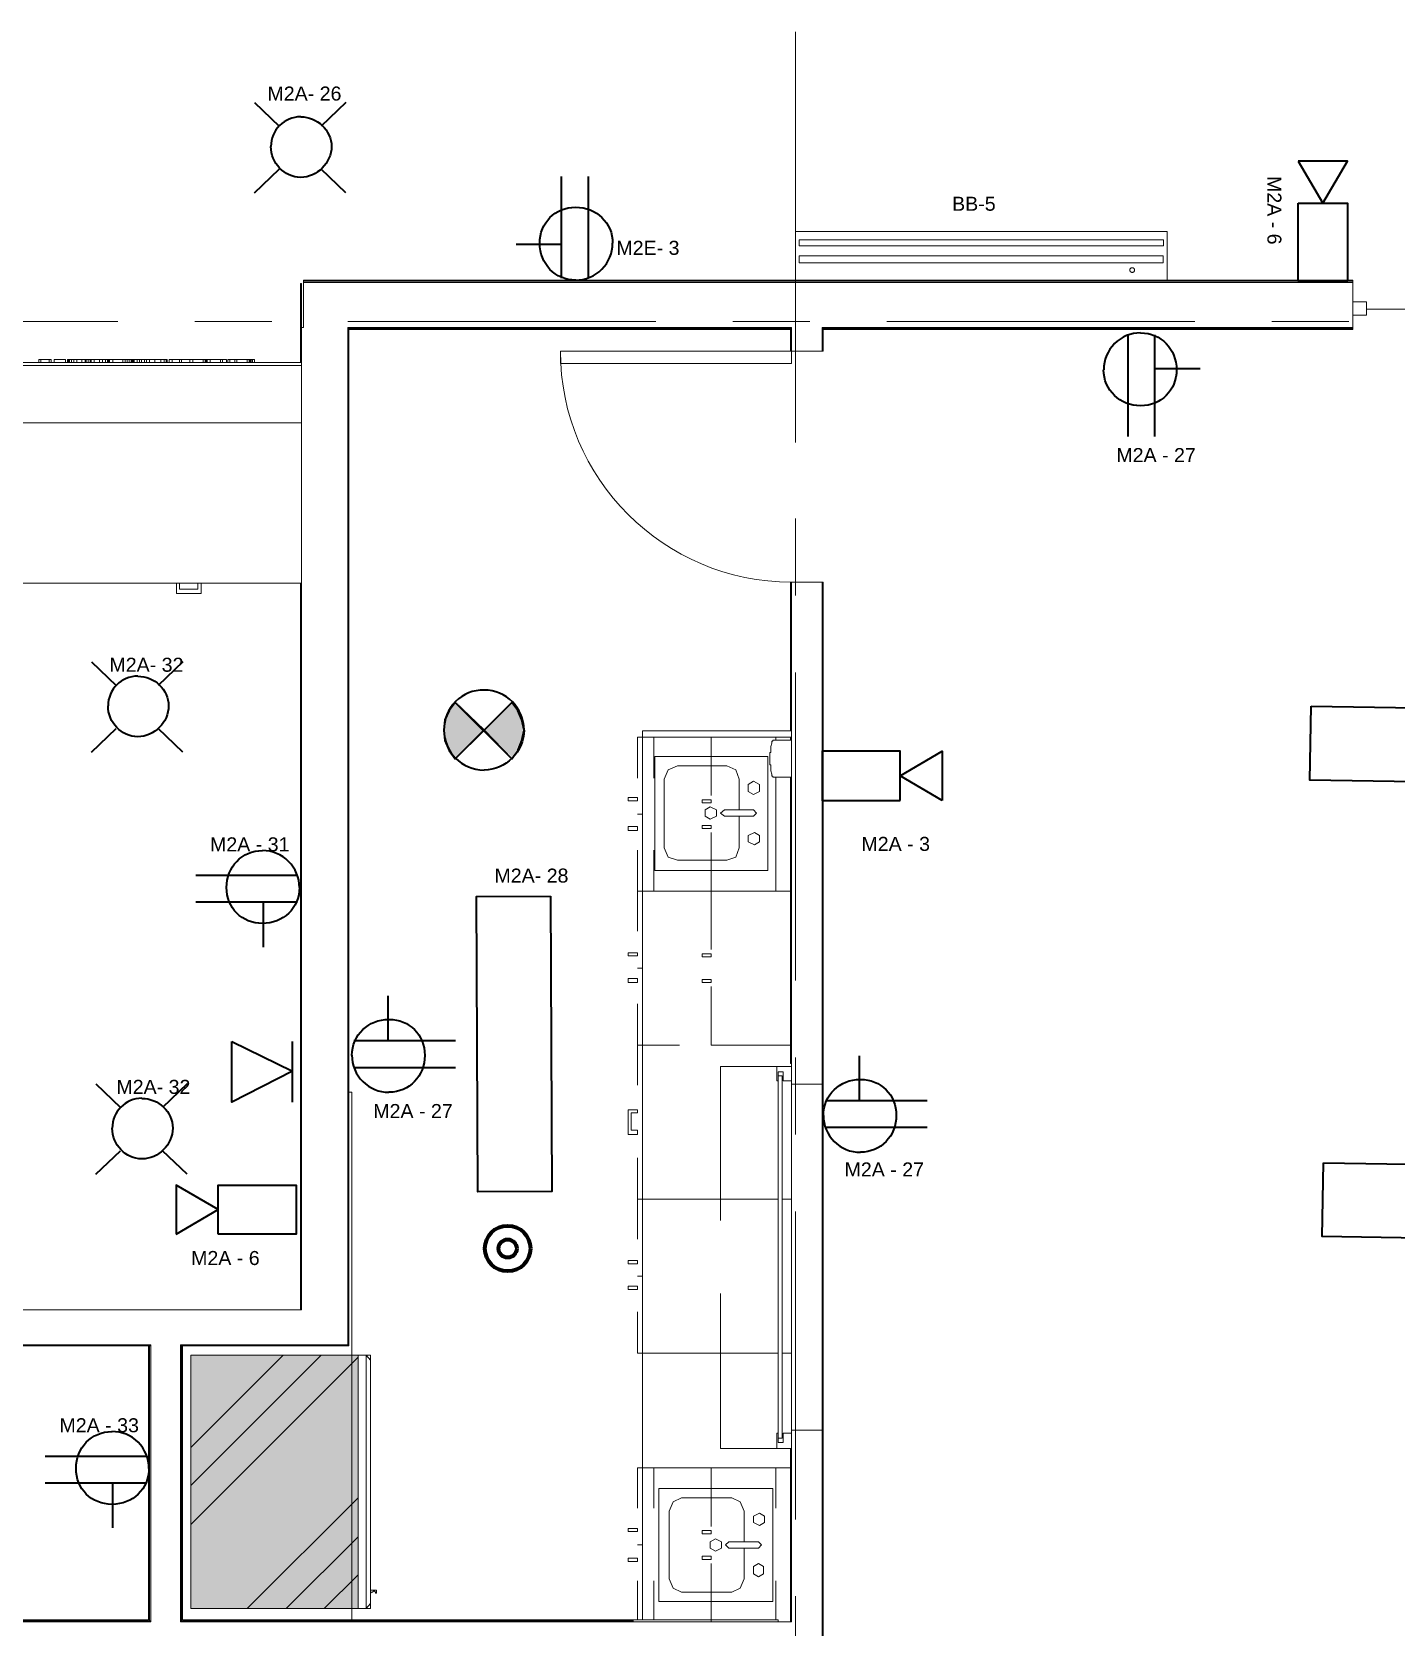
# Model space of a CAD drawing. Header units: millimetres. Extents: x 0.7 to 36.3, y 0.6 to 47.9.
# Drawn here: x 22.42 to 24.634, y 7.113 to 9.703 of the extents above; entities that cross this region are included whole.
import ezdxf

# ---------------------------------------------------------------- set-up
doc = ezdxf.new("R2010")
doc.units = ezdxf.units.MM
doc.header["$LTSCALE"] = 0.007
doc.linetypes.add('HIDDEN', pattern=[9.525, 6.35, -3.175])
doc.layers.add('Dotted', color=1, linetype='HIDDEN', lineweight=30, true_color=0xff0000)
doc.layers.add('PDF2_Geometry', color=7, linetype='Continuous')
doc.layers.add('PDF_Text', color=7, linetype='Continuous')
for name, color, linetype, true_color in [('PDF2_Solid Fills', 7, 'Continuous', 0x7f7f7f), ('PDF_Geometry', 7, 'Continuous', 0x777777), ('PDF_Solid Fills', 7, 'Continuous', 0xffffff)]:
    doc.layers.add(name, color=color, linetype=linetype, true_color=true_color)
doc.styles.add('PDF Arial', font='arial.ttf')

msp = doc.modelspace()

# ---------------------------------------------------------------- hatches: boundary and pattern name
at = {"layer": 'PDF2_Solid Fills', "transparency": 33554559}
for points in [[(23.1535, 8.571), (23.1101, 8.6144), (23.1068, 8.6144), (23.0901, 8.5877), (23.0885, 8.571), (23.0968, 8.5361), (23.1085, 8.5261)], [(23.2151, 8.591), (23.2001, 8.6144), (23.1968, 8.6144), (23.1535, 8.571), (23.2001, 8.5244), (23.2168, 8.5627)]]:
    msp.add_hatch(color=256, dxfattribs=at).paths.add_polyline_path(points)

# ---------------------------------------------------------------- linework, layer by layer
at = {"layer": 'Dotted', "color": 0, "linetype": 'Continuous', "lineweight": 5}
for points in [[(23.659, 9.3789), (24.2626, 9.3789), (24.2626, 9.2996), (23.659, 9.2996)], [(23.665, 9.3653), (24.2564, 9.3653), (24.2564, 9.3556), (23.665, 9.3556)], [(23.665, 9.3396), (24.2557, 9.3396), (24.2557, 9.3278), (23.665, 9.3278)]]:
    msp.add_lwpolyline(points, close=True, dxfattribs=at)
at = {"layer": 'Dotted', "color": 0, "linetype": 'HIDDEN', "lineweight": 5}
msp.add_circle((24.2056, 9.3163), 0.00385, dxfattribs=at)
at = {"layer": 'Dotted', "color": 0, "linetype": 'Continuous', "lineweight": 200}
for radius in [0.0369, 0.0147]:
    msp.add_circle((23.1918, 7.7277), radius, dxfattribs=at)
at = {"layer": 'PDF2_Geometry', "lineweight": 35}
for points in [[(24.475, 9.4932), (24.515, 9.4249), (24.555, 9.4932)], [(24.475, 9.4249), (24.555, 9.4249), (24.555, 9.2982), (24.475, 9.2982)], [(23.1535, 8.5694), (23.1068, 8.6144), (23.0968, 8.601), (23.0901, 8.586), (23.0885, 8.5694), (23.0901, 8.5527), (23.0968, 8.5361), (23.1068, 8.5227)], [(23.1535, 8.5694), (23.1985, 8.5227), (23.2085, 8.5361), (23.2151, 8.5527), (23.2185, 8.5694), (23.2151, 8.586), (23.2085, 8.601), (23.1985, 8.6144)], [(24.4961, 8.6082), (24.976, 8.6005), (24.9741, 8.4805), (24.4942, 8.4882)], [(23.829, 8.4552), (23.829, 8.5352), (23.7024, 8.5352), (23.7024, 8.4552)], [(23.8974, 8.4552), (23.829, 8.4952), (23.8974, 8.5352)], [(23.2612, 8.3), (23.2634, 7.82), (23.1434, 7.8195), (23.1412, 8.2994)], [(22.7441, 8.0638), (22.8424, 8.0154), (22.7441, 7.9654)], [(24.5159, 7.867), (24.9958, 7.8593), (24.9938, 7.7393), (24.5139, 7.747)], [(22.6538, 7.7508), (22.7221, 7.7908), (22.6538, 7.8308)], [(22.7221, 7.7508), (22.7221, 7.8308), (22.8488, 7.8308), (22.8488, 7.7508)]]:
    msp.add_lwpolyline(points, close=True, dxfattribs=at)
for points in [[(23.2789, 9.4683), (23.2789, 9.3033)], [(23.3223, 9.4683), (23.3223, 9.3033)], [(23.2056, 9.3583), (23.2789, 9.3583)], [(24.1993, 9.046), (24.1993, 9.211)], [(24.2426, 9.046), (24.2426, 9.211)], [(24.316, 9.156), (24.2426, 9.156)], [(23.1985, 8.5227), (23.1068, 8.6144)], [(23.1068, 8.5227), (23.1985, 8.6144)], [(22.6855, 8.3338), (22.8505, 8.3338)], [(22.6855, 8.2904), (22.8505, 8.2904)], [(22.7955, 8.2171), (22.7955, 8.2904)], [(22.9974, 8.138), (22.9974, 8.0647)], [(22.8424, 7.9654), (22.8424, 8.0638)], [(23.1074, 8.0647), (22.9424, 8.0647)], [(23.7627, 8.0406), (23.7627, 7.9672)], [(23.1074, 8.0213), (22.9424, 8.0213)], [(23.8727, 7.9672), (23.7077, 7.9672)], [(23.8727, 7.9239), (23.7077, 7.9239)], [(22.4412, 7.3907), (22.6062, 7.3907)], [(22.4412, 7.3473), (22.6062, 7.3473)], [(22.5512, 7.274), (22.5512, 7.3473)]]:
    msp.add_lwpolyline(points, dxfattribs=at)
msp.add_lwpolyline([(23.2185, 8.5694, 0.413494), (23.1535, 8.6344, 0.423077), (23.0885, 8.5694, 0.413494), (23.1535, 8.5044)], format="xyb", dxfattribs=at)
for centre, start, end in [((23.3025, 9.3597), 269.7603, 0.2397), ((24.2191, 9.1546), 89.7603, 180.2397), ((22.7941, 8.314), 359.7603, 90.2397), ((22.9988, 8.0411), 179.7603, 270.2397), ((23.7641, 7.9436), 179.7603, 270.2397), ((22.5498, 7.3709), 359.7603, 90.2397)]:
    msp.add_arc(centre, 0.0597, start, end, dxfattribs=at)
for points in [[(23.2439, 9.3599), (23.2439, 9.3933), (23.2689, 9.4183), (23.3023, 9.4183)], [(23.3023, 9.4183), (23.3356, 9.4183), (23.3623, 9.3933), (23.3623, 9.3599)], [(23.3023, 9.2999), (23.2689, 9.2999), (23.2439, 9.3266), (23.2439, 9.3599)], [(24.2193, 9.2143), (24.2526, 9.2143), (24.2776, 9.1877), (24.2776, 9.1543)], [(24.2193, 9.096), (24.186, 9.096), (24.1593, 9.121), (24.1593, 9.1543)], [(24.2776, 9.1543), (24.2776, 9.121), (24.2526, 9.096), (24.2193, 9.096)], [(23.2185, 8.5694), (23.2185, 8.5344), (23.1885, 8.5044), (23.1535, 8.5044)], [(22.7355, 8.3138), (22.7355, 8.3471), (22.7605, 8.3738), (22.7939, 8.3738)], [(22.7939, 8.2554), (22.7605, 8.2554), (22.7355, 8.2804), (22.7355, 8.3138)], [(22.8539, 8.3138), (22.8539, 8.2804), (22.8272, 8.2554), (22.7939, 8.2554)], [(22.9391, 8.0413), (22.9391, 8.0747), (22.9657, 8.0997), (22.9991, 8.0997)], [(22.9991, 8.0997), (23.0324, 8.0997), (23.0574, 8.0747), (23.0574, 8.0413)], [(23.0574, 8.0413), (23.0574, 8.008), (23.0324, 7.9813), (22.9991, 7.9813)], [(23.7044, 7.9439), (23.7044, 7.9772), (23.731, 8.0022), (23.7644, 8.0022)], [(23.7644, 8.0022), (23.7977, 8.0022), (23.8227, 7.9772), (23.8227, 7.9439)], [(23.8227, 7.9439), (23.8227, 7.9106), (23.7977, 7.8839), (23.7644, 7.8839)], [(22.4912, 7.3707), (22.4912, 7.404), (22.5162, 7.4306), (22.5496, 7.4306)], [(22.5496, 7.3123), (22.5162, 7.3123), (22.4912, 7.3373), (22.4912, 7.3707)], [(22.6096, 7.3707), (22.6096, 7.3373), (22.5829, 7.3123), (22.5496, 7.3123)]]:
    msp.add_open_spline(points, degree=3, dxfattribs=at)
at = {"layer": 'PDF_Geometry', "lineweight": 9}
for points in [[(23.659, 9.7029), (23.659, 9.0363)], [(22.8607, 9.298), (22.8607, 9.2996), (24.549, 9.2996), (24.564, 9.2996), (24.564, 9.298), (24.564, 9.2963), (24.549, 9.2963), (22.8624, 9.2963)], [(22.8607, 9.2963), (22.8607, 9.298), (24.549, 9.298), (22.8624, 9.298)], [(24.549, 9.298), (24.564, 9.298), (24.549, 9.298)], [(21.8774, 9.1663), (22.8574, 9.1663), (22.8574, 9.2946), (22.8557, 9.2946), (22.8557, 9.1663), (22.8557, 9.2946), (22.8557, 9.1663)], [(22.0591, 9.233), (22.5591, 9.233)], [(23.5907, 8.558), (23.6524, 8.558), (23.6524, 8.568), (23.4107, 8.568), (23.4107, 7.1247), (22.6641, 7.1247), (22.6641, 7.5697), (22.9341, 7.5697), (22.9324, 7.5697), (22.9341, 7.5697), (22.9341, 9.2196), (22.9341, 9.2213), (22.9324, 9.2213), (23.6507, 9.2213), (23.6507, 9.1846), (23.6507, 9.2196), (23.6507, 9.1846)], [(22.6791, 7.5714), (22.9324, 7.5714), (22.9324, 9.223)], [(22.6841, 9.233), (22.8091, 9.233)], [(22.9324, 9.233), (23.4324, 9.233)], [(22.9324, 9.2213), (22.9324, 7.5697), (22.9324, 9.2213)], [(23.6507, 9.2196), (22.9341, 9.2196), (22.9341, 9.2213), (22.9324, 9.2213), (23.6524, 9.2213)], [(23.6524, 9.223), (23.0441, 9.223)], [(23.5574, 9.233), (23.6824, 9.233)], [(23.7024, 9.223), (24.549, 9.223), (24.564, 9.223), (24.564, 9.2213), (24.564, 9.2196), (24.549, 9.2196), (23.704, 9.2196)], [(23.7024, 9.2213), (24.549, 9.2213), (24.564, 9.2213), (24.549, 9.2213), (23.704, 9.2213), (23.704, 9.1846)], [(23.704, 9.2213), (23.704, 9.2213)], [(23.704, 9.2213), (23.704, 9.2213)], [(23.8074, 9.233), (24.3073, 9.233)], [(24.4323, 9.233), (24.5573, 9.233)], [(22.4474, 9.1663), (22.4474, 9.1713)], [(22.4791, 9.1663), (22.4791, 9.1713), (22.4808, 9.1713), (22.4841, 9.1713), (22.4874, 9.1713), (22.4924, 9.1713), (22.5008, 9.1713), (22.4908, 9.1713), (22.4874, 9.1713), (22.4841, 9.1713), (22.4824, 9.1713), (22.4808, 9.1713), (22.4808, 9.1663)], [(22.4841, 9.1663), (22.4841, 9.1713), (22.4858, 9.1713), (22.4874, 9.1713), (22.4924, 9.1713), (22.4974, 9.1713), (22.4924, 9.1713), (22.4874, 9.1713), (22.4841, 9.1713), (22.4824, 9.1713)], [(22.4874, 9.1663), (22.4874, 9.1713)], [(22.4924, 9.1663), (22.4924, 9.1713)], [(22.5108, 9.1663), (22.5108, 9.1713)], [(22.5141, 9.1663), (22.5141, 9.1713)], [(22.5158, 9.1713), (22.5158, 9.1663)], [(22.5208, 9.1663), (22.5208, 9.1713)], [(22.5291, 9.1663), (22.5291, 9.1713)], [(22.5341, 9.1663), (22.5341, 9.1713)], [(22.5391, 9.1663), (22.5391, 9.1713)], [(22.5424, 9.1663), (22.5424, 9.1713)], [(22.5441, 9.1663), (22.5441, 9.1713)], [(22.5457, 9.1713), (22.5457, 9.1663)], [(22.5507, 9.1663), (22.5507, 9.1713)], [(22.5741, 9.1663), (22.5741, 9.1713)], [(22.5807, 9.1713), (22.5807, 9.1663), (22.5807, 9.1713)], [(22.5824, 9.1663), (22.5824, 9.1713)], [(22.5841, 9.1663), (22.5841, 9.1713)], [(22.5857, 9.1663), (22.5857, 9.1713)], [(22.5891, 9.1713), (22.5907, 9.1713), (22.5891, 9.1713)], [(22.5907, 9.1663), (22.5907, 9.1713)], [(22.5941, 9.1663), (22.5941, 9.1713)], [(22.5974, 9.1663), (22.5974, 9.1713)], [(22.6057, 9.1663), (22.6057, 9.1713)], [(22.6107, 9.1663), (22.6107, 9.1713)], [(22.6191, 9.1663), (22.6191, 9.1713)], [(22.6291, 9.1663), (22.6291, 9.1713)], [(22.6341, 9.1663), (22.6341, 9.1713)], [(22.6374, 9.1663), (22.6374, 9.1713)], [(22.6391, 9.1713), (22.6391, 9.1663), (22.6391, 9.1713)], [(22.6457, 9.1713), (22.6424, 9.1713), (22.6457, 9.1713)], [(22.6424, 9.1663), (22.6424, 9.1713)], [(22.6424, 9.1663), (22.6424, 9.1713)], [(22.6741, 9.1713), (22.6707, 9.1713), (22.6674, 9.1713), (22.6541, 9.1713), (22.6507, 9.1713), (22.6474, 9.1713), (22.6591, 9.1713), (22.6624, 9.1713), (22.6757, 9.1713), (22.6891, 9.1713), (22.6757, 9.1713), (22.6807, 9.1713), (22.6974, 9.1713), (22.7007, 9.1713), (22.6974, 9.1713), (22.6907, 9.1713), (22.6791, 9.1713), (22.6757, 9.1713), (22.6757, 9.1663), (22.6757, 9.1713)], [(22.6474, 9.1663), (22.6474, 9.1713)], [(22.6591, 9.1663), (22.6591, 9.1713)], [(22.6624, 9.1663), (22.6624, 9.1713)], [(22.6707, 9.1713), (22.6741, 9.1713), (22.6757, 9.1713), (22.6791, 9.1713), (22.6824, 9.1713), (22.6841, 9.1713), (22.6874, 9.1713), (22.6841, 9.1713), (22.6791, 9.1713), (22.6741, 9.1713), (22.6724, 9.1713)], [(22.6807, 9.1663), (22.6807, 9.1713)], [(22.7024, 9.1663), (22.7024, 9.1713)], [(22.7091, 9.1663), (22.7091, 9.1713)], [(22.7407, 9.1713), (22.7374, 9.1713), (22.7407, 9.1713)], [(22.7591, 9.1713), (22.7574, 9.1713), (22.7541, 9.1713), (22.7491, 9.1713), (22.7441, 9.1713), (22.7407, 9.1713), (22.7391, 9.1713), (22.7407, 9.1713), (22.7441, 9.1713), (22.7491, 9.1713), (22.7524, 9.1713), (22.7557, 9.1713), (22.7574, 9.1713)], [(22.7657, 9.1713), (22.7691, 9.1713), (22.7707, 9.1713), (22.7741, 9.1713), (22.7757, 9.1713), (22.7774, 9.1713), (22.7807, 9.1713), (22.7791, 9.1713), (22.7741, 9.1713), (22.7691, 9.1713), (22.7674, 9.1713)], [(22.7691, 9.1663), (22.7691, 9.1713)], [(22.7741, 9.1663), (22.7741, 9.1713)], [(22.7757, 9.1663), (22.7757, 9.1713)], [(22.7774, 9.1663), (22.7774, 9.1713)], [(22.7807, 9.1713), (22.7807, 9.1663), (22.8574, 9.1663)], [(23.6507, 9.1846), (23.6507, 9.1846)], [(23.704, 9.1846), (23.704, 9.1846)], [(22.4308, 9.1663), (21.8824, 9.1663)], [(22.8574, 9.1613), (21.8824, 9.1613), (22.8574, 9.1613)], [(22.4558, 9.1663), (22.4508, 9.1663)], [(22.4774, 9.1663), (22.4741, 9.1663)], [(22.6424, 9.1663), (22.6391, 9.1663)], [(22.7374, 9.1663), (22.7357, 9.1663)], [(21.9774, 9.068), (22.8574, 9.068), (21.9774, 9.068)], [(23.659, 8.913), (23.659, 8.788)], [(22.8574, 7.6414), (22.8574, 8.808), (22.7574, 8.808), (22.5907, 8.808)], [(22.6541, 8.808), (22.6541, 8.7913), (22.6941, 8.7913), (22.6941, 8.808), (22.6941, 8.7913), (22.6941, 8.808)], [(22.6891, 8.808), (22.6891, 8.798), (22.6891, 8.808), (22.6891, 8.798), (22.6591, 8.798), (22.6891, 8.798), (22.6891, 8.808), (22.6891, 8.798), (22.6591, 8.798), (22.6891, 8.798), (22.6591, 8.798), (22.6891, 8.798), (22.6891, 8.808), (22.6941, 8.808), (22.6941, 8.7913), (22.6541, 8.7913), (22.6541, 8.808), (22.6591, 8.808), (22.6591, 8.798), (22.6591, 8.808), (22.6591, 8.798), (22.6591, 8.808), (22.6591, 8.798), (22.6591, 8.808)], [(22.8557, 7.628), (22.8557, 8.808)], [(23.6507, 8.568), (23.6507, 8.8096), (23.6524, 8.8096), (23.6524, 8.613)], [(23.6507, 8.8096), (23.6507, 8.8096)], [(23.6507, 8.568), (23.6507, 8.8096), (23.6507, 8.568)], [(23.704, 7.0964), (23.704, 7.0597), (23.704, 7.0964), (23.704, 7.0597), (23.704, 7.0964), (23.704, 8.8096), (23.704, 7.0964), (23.704, 8.8096), (23.7024, 8.8096), (23.7024, 7.0964), (23.7024, 7.0597), (23.7024, 7.0164)], [(23.704, 8.8096), (23.704, 8.8096)], [(23.659, 8.663), (23.659, 8.163)], [(23.4107, 8.558), (23.4024, 8.558), (23.4024, 8.4913)], [(23.4107, 8.4913), (23.4107, 8.558), (23.4724, 8.558)], [(23.429, 8.4913), (23.429, 8.558), (23.6274, 8.558), (23.6274, 8.553)], [(23.5224, 8.463), (23.5224, 8.558), (23.6524, 8.558), (23.6524, 8.463)], [(23.5674, 8.4397), (23.5674, 8.4897), (23.5624, 8.5047), (23.5474, 8.5113), (23.4674, 8.5113), (23.4524, 8.5047), (23.4457, 8.4897), (23.4457, 8.378), (23.4524, 8.363), (23.4674, 8.358), (23.5474, 8.358), (23.5624, 8.363), (23.5674, 8.378), (23.5674, 8.4297)], [(23.6274, 8.493), (23.6274, 8.308), (23.429, 8.308), (23.429, 8.3747)], [(23.5224, 8.4513), (23.5224, 8.4563), (23.5224, 8.4513)], [(23.5224, 8.4513), (23.5224, 8.4563), (23.5224, 8.4513)], [(23.4024, 8.433), (23.4107, 8.433)], [(23.5224, 8.4097), (23.5224, 8.4147), (23.5224, 8.4097)], [(23.5224, 8.4097), (23.5224, 8.4147), (23.5224, 8.4097)], [(23.6524, 8.403), (23.6524, 8.308), (23.5224, 8.308), (23.5224, 8.403)], [(23.4024, 8.3747), (23.4024, 8.308), (23.4107, 8.308), (23.4024, 8.308), (23.4024, 8.243)], [(23.4107, 8.243), (23.4107, 8.308), (23.4707, 8.308), (23.4107, 8.308), (23.4107, 8.3747)], [(23.5224, 8.213), (23.5224, 8.308), (23.6524, 8.308), (23.6524, 8.213)], [(23.5224, 8.2013), (23.5224, 8.2063), (23.5224, 8.2013)], [(23.5224, 8.2013), (23.5224, 8.2063), (23.5224, 8.2013)], [(23.4107, 8.183), (23.4024, 8.183)], [(23.4024, 8.1597), (23.4024, 8.1663), (23.4024, 8.1597)], [(23.4024, 8.1597), (23.4024, 8.1663), (23.4024, 8.1597)], [(23.5224, 8.1597), (23.5224, 8.1647), (23.5224, 8.1597)], [(23.5224, 8.1597), (23.5224, 8.1647), (23.5224, 8.1597)], [(23.6524, 8.153), (23.6524, 8.058), (23.5224, 8.058), (23.5224, 8.153)], [(23.4024, 8.1247), (23.4024, 8.058), (23.4107, 8.058), (23.4024, 8.058), (23.4024, 7.993)], [(23.4107, 7.993), (23.4107, 8.058), (23.4707, 8.058), (23.4107, 8.058), (23.4107, 8.1247)], [(23.659, 8.038), (23.659, 7.913)], [(23.6524, 7.428), (23.6524, 7.9997), (23.6524, 7.808), (23.6374, 7.808), (23.6524, 7.808), (23.6524, 7.743)], [(23.4024, 7.953), (23.4024, 7.948), (23.4024, 7.953), (23.3874, 7.953), (23.3874, 7.913), (23.4024, 7.913)], [(23.3874, 7.953), (23.4024, 7.953)], [(23.3874, 7.913), (23.3874, 7.953)], [(23.3924, 7.948), (23.3924, 7.9197), (23.4024, 7.9197)], [(23.3924, 7.9197), (23.3924, 7.948)], [(23.3924, 7.948), (23.3924, 7.9197), (23.4024, 7.9197)], [(23.3924, 7.9197), (23.3924, 7.948)], [(23.4024, 7.913), (23.3874, 7.913)], [(23.4024, 7.9197), (23.4024, 7.913), (23.4024, 7.9197), (23.3924, 7.9197)], [(23.4024, 7.9197), (23.4024, 7.913), (23.4024, 7.9197), (23.3924, 7.9197)], [(23.4024, 7.8747), (23.4024, 7.808), (23.4107, 7.808), (23.4024, 7.808), (23.4024, 7.743)], [(23.4107, 7.743), (23.4107, 7.808), (23.6307, 7.808), (23.4107, 7.808), (23.4107, 7.8747)], [(23.659, 7.788), (23.659, 7.288)], [(23.4107, 7.683), (23.4024, 7.683)], [(23.4024, 7.6614), (23.4024, 7.6664), (23.4024, 7.6614)], [(23.4024, 7.6614), (23.4024, 7.6664), (23.4024, 7.6614)], [(23.4024, 7.6247), (23.4024, 7.558), (23.4107, 7.558)], [(23.6307, 7.558), (23.4107, 7.558), (23.4107, 7.6247)], [(23.6524, 7.6247), (23.6524, 7.558), (23.6374, 7.558)], [(22.6107, 7.1214), (22.6107, 7.5714), (22.6124, 7.5714), (22.0358, 7.5714), (22.0358, 7.5314), (22.0374, 7.5314), (22.0374, 7.5697), (22.0391, 7.5697), (22.0391, 7.5314), (22.0374, 7.5314)], [(22.0358, 7.1564), (22.0374, 7.1564), (22.0391, 7.1564), (22.0391, 7.1247), (22.0391, 7.123), (22.0374, 7.123), (22.6107, 7.123), (22.6107, 7.5697), (22.0374, 7.5697)], [(22.6124, 7.123), (22.0374, 7.123), (22.0391, 7.123), (22.0391, 7.1247), (22.6091, 7.1247), (22.6091, 7.5697), (22.0391, 7.5697), (22.0374, 7.5697), (22.6124, 7.5697)], [(22.6124, 7.1214), (22.6124, 7.5714)], [(22.6624, 7.5714), (22.6624, 7.1214), (22.6607, 7.1214), (23.3957, 7.1214)], [(22.6607, 7.1214), (22.6607, 7.5714)], [(22.6607, 7.5697), (22.9324, 7.5697), (22.6624, 7.5697), (22.6624, 7.123), (23.3957, 7.123), (22.6607, 7.123)], [(22.9691, 7.168), (22.9691, 7.143), (22.9491, 7.143), (22.6774, 7.143), (22.6774, 7.5547), (22.9491, 7.5547), (22.9691, 7.5547), (22.9691, 7.173)], [(22.9624, 7.143), (22.9491, 7.143), (22.9491, 7.5547), (22.9624, 7.5547), (22.9624, 7.143), (22.9691, 7.1514), (22.9691, 7.5464), (22.9624, 7.5547)], [(22.9691, 7.5347), (22.9691, 7.1647)], [(22.9691, 7.3497), (22.9691, 7.1747), (22.9691, 7.523), (22.9691, 7.1747), (22.9691, 7.523)], [(22.9691, 7.3564), (22.9691, 7.1664)], [(23.4107, 7.3714), (23.4024, 7.3714), (23.4024, 7.3064)], [(23.4107, 7.3064), (23.4107, 7.3714), (23.4707, 7.3714)], [(23.429, 7.3064), (23.429, 7.3714), (23.6274, 7.3714), (23.6274, 7.3064)], [(23.5224, 7.2764), (23.5224, 7.3714), (23.6524, 7.3714), (23.6524, 7.2764)], [(23.589, 7.3714), (23.6507, 7.3714)], [(23.5757, 7.2414), (23.5757, 7.1914), (23.569, 7.1764), (23.5557, 7.1697), (23.474, 7.1697), (23.4607, 7.1764), (23.454, 7.1914), (23.454, 7.3014), (23.4607, 7.3164), (23.474, 7.323), (23.5557, 7.323), (23.569, 7.3164), (23.5757, 7.3014), (23.5757, 7.2514)], [(23.5224, 7.2647), (23.5224, 7.2697), (23.5224, 7.2647)], [(23.5224, 7.2647), (23.5224, 7.2697), (23.5224, 7.2647)], [(23.4024, 7.2464), (23.4107, 7.2464)], [(23.5224, 7.223), (23.5224, 7.228), (23.5224, 7.223)], [(23.5224, 7.223), (23.5224, 7.228), (23.5224, 7.223)], [(23.6524, 7.2164), (23.6524, 7.1214), (23.5224, 7.1214), (23.5224, 7.2164)], [(23.4024, 7.188), (23.4024, 7.1247)], [(23.4107, 7.1247), (23.4107, 7.188)], [(23.429, 7.1247), (23.429, 7.188)], [(23.6274, 7.188), (23.6274, 7.1247)], [(23.659, 7.163), (23.659, 7.038)], [(22.0358, 7.1214), (22.5891, 7.1214)]]:
    msp.add_lwpolyline(points, dxfattribs=at)
at = {"layer": 'PDF_Geometry', "lineweight": 35}
for points in [[(22.7809, 9.5884), (22.8209, 9.5501)], [(22.9292, 9.5884), (22.8892, 9.5501)], [(22.7809, 9.4418), (22.8209, 9.4801)], [(22.9292, 9.4418), (22.8892, 9.4801)], [(22.5164, 8.6803), (22.5564, 8.6419)], [(22.6648, 8.6803), (22.6248, 8.6419)], [(22.5164, 8.5336), (22.5564, 8.5719)], [(22.6648, 8.5336), (22.6248, 8.5719)], [(22.5233, 7.9949), (22.5633, 7.9565)], [(22.6716, 7.9949), (22.6316, 7.9565)], [(22.5233, 7.8482), (22.5633, 7.8865)], [(22.6716, 7.8482), (22.6316, 7.8865)]]:
    msp.add_lwpolyline(points, dxfattribs=at)
at = {"layer": 'PDF_Geometry', "lineweight": 18}
for points in [[(23.6507, 7.403), (23.6507, 7.1214), (22.6607, 7.1214), (22.6607, 7.5714), (22.8574, 7.5714), (22.9324, 7.5714), (22.9324, 9.223), (23.6524, 9.223), (23.6524, 9.1846), (23.7024, 9.1846), (23.7024, 9.223), (24.549, 9.223), (24.564, 9.223), (24.564, 9.2663), (24.564, 9.2963), (24.549, 9.2963), (22.8607, 9.2963), (22.8607, 9.2663), (22.8607, 9.223), (22.8574, 9.223), (22.8574, 7.628), (22.0374, 7.628)], [(23.6507, 8.553), (23.6507, 8.558), (23.6524, 8.558), (23.6524, 8.028), (23.6507, 8.028), (23.6507, 8.493)], [(23.5374, 7.773), (23.5374, 7.898), (23.5374, 8.023), (23.6524, 8.023)], [(23.5374, 7.6547), (23.5374, 7.528), (23.5374, 7.403), (23.6524, 7.403)], [(22.0358, 7.5714), (22.6124, 7.5714), (22.6124, 7.1214), (22.0358, 7.1214)], [(23.6524, 7.4097), (23.6524, 7.1214), (23.6524, 7.433), (23.7024, 7.433), (23.7024, 7.0964), (23.7024, 7.0597), (23.7024, 7.0164), (23.6524, 7.0164), (23.6524, 7.0597), (23.6524, 7.0714), (22.0358, 7.0714), (22.0358, 6.1931), (23.6524, 6.1931), (23.6524, 6.2247), (23.7024, 6.2247), (23.7024, 6.1931), (23.9507, 6.1931), (23.9507, 6.0998), (20.3292, 6.0998)]]:
    msp.add_lwpolyline(points, dxfattribs=at)
at = {"layer": 'PDF_Geometry', "lineweight": 13}
for points in [[(24.564, 9.243), (24.564, 9.2646), (24.5857, 9.2646), (24.5857, 9.243)], [(23.2774, 9.1646), (23.2774, 9.1846), (23.6524, 9.1846), (23.6524, 9.1646)]]:
    msp.add_lwpolyline(points, close=True, dxfattribs=at)
msp.add_lwpolyline([(24.819, 9.253), (24.5857, 9.253)], dxfattribs=at)
at = {"layer": 'PDF_Geometry', "lineweight": 9}
for points in [[(23.6524, 9.1846), (23.6507, 9.1846), (23.6507, 9.223), (23.6524, 9.223)], [(23.7024, 9.1846), (23.7024, 9.223), (23.704, 9.223), (23.704, 9.1846)], [(23.704, 9.1846), (23.704, 9.2196)], [(22.4508, 9.1713), (22.4474, 9.1713), (22.4341, 9.1713), (22.4308, 9.1713), (22.4341, 9.1713), (22.4474, 9.1713)], [(22.4308, 9.1713), (22.4308, 9.1663)], [(22.4341, 9.1713), (22.4341, 9.1663)], [(22.4508, 9.1713), (22.4508, 9.1663)], [(22.4741, 9.1713), (22.4558, 9.1713), (22.4724, 9.1713), (22.4574, 9.1713), (22.4724, 9.1713), (22.4558, 9.1713)], [(22.4558, 9.1713), (22.4558, 9.1663)], [(22.4558, 9.1713), (22.4558, 9.1663)], [(22.4741, 9.1713), (22.4741, 9.1663)], [(22.4924, 9.1713), (22.4774, 9.1713), (22.4908, 9.1713), (22.4791, 9.1713), (22.4908, 9.1713), (22.4774, 9.1713)], [(22.4774, 9.1713), (22.4774, 9.1663)], [(22.4774, 9.1713), (22.4774, 9.1663)], [(22.5141, 9.1713), (22.5108, 9.1713), (22.5074, 9.1713), (22.5058, 9.1713), (22.5041, 9.1713), (22.5024, 9.1713), (22.4991, 9.1713), (22.4974, 9.1713), (22.4991, 9.1713), (22.5024, 9.1713), (22.5041, 9.1713), (22.4991, 9.1713), (22.4974, 9.1713), (22.4991, 9.1713), (22.5008, 9.1713), (22.5058, 9.1713)], [(22.5108, 9.1713), (22.5041, 9.1713), (22.5008, 9.1713), (22.5024, 9.1713), (22.5058, 9.1713)], [(22.5008, 9.1713), (22.5008, 9.1663)], [(22.5058, 9.1713), (22.5058, 9.1663)], [(22.5274, 9.1713), (22.5241, 9.1713), (22.5208, 9.1713), (22.5174, 9.1713), (22.5158, 9.1713), (22.5141, 9.1713), (22.5124, 9.1713), (22.5091, 9.1713), (22.5058, 9.1713), (22.5091, 9.1713), (22.5124, 9.1713), (22.5141, 9.1713), (22.5091, 9.1713), (22.5074, 9.1713), (22.5108, 9.1713), (22.5158, 9.1713)], [(22.5074, 9.1713), (22.5074, 9.1663)], [(22.5241, 9.1713), (22.5158, 9.1713), (22.5108, 9.1713), (22.5124, 9.1713), (22.5158, 9.1713)], [(22.5441, 9.1713), (22.5407, 9.1713), (22.5357, 9.1713), (22.5291, 9.1713), (22.5208, 9.1713), (22.5158, 9.1713), (22.5141, 9.1713), (22.5158, 9.1713), (22.5208, 9.1713), (22.5291, 9.1713), (22.5341, 9.1713), (22.5391, 9.1713), (22.5424, 9.1713)], [(22.5258, 9.1713), (22.5241, 9.1713), (22.5174, 9.1713), (22.5324, 9.1713)], [(22.5391, 9.1713), (22.5357, 9.1713), (22.5324, 9.1713), (22.5291, 9.1713), (22.5224, 9.1713), (22.5191, 9.1713), (22.5174, 9.1713), (22.5208, 9.1713), (22.5241, 9.1713), (22.5291, 9.1713), (22.5324, 9.1713), (22.5357, 9.1713)], [(22.5541, 9.1713), (22.5507, 9.1713), (22.5474, 9.1713), (22.5374, 9.1713), (22.5341, 9.1713), (22.5307, 9.1713), (22.5407, 9.1713), (22.5441, 9.1713)], [(22.5524, 9.1713), (22.5491, 9.1713), (22.5391, 9.1713), (22.5357, 9.1713), (22.5391, 9.1713), (22.5491, 9.1713)], [(22.5474, 9.1713), (22.5441, 9.1713), (22.5424, 9.1713), (22.5407, 9.1713), (22.5391, 9.1713)], [(22.5441, 9.1713), (22.5441, 9.1663)], [(22.5707, 9.1713), (22.5674, 9.1713), (22.5607, 9.1713), (22.5491, 9.1713), (22.5441, 9.1713), (22.5591, 9.1713), (22.5457, 9.1713), (22.5507, 9.1713), (22.5674, 9.1713)], [(22.5724, 9.1713), (22.5557, 9.1713), (22.5691, 9.1713), (22.5574, 9.1713), (22.5691, 9.1713), (22.5574, 9.1713)], [(22.5674, 9.1713), (22.5591, 9.1713), (22.5624, 9.1713), (22.5674, 9.1713), (22.5724, 9.1713), (22.5757, 9.1713), (22.5774, 9.1713), (22.5757, 9.1713), (22.5741, 9.1713), (22.5724, 9.1713), (22.5674, 9.1713), (22.5641, 9.1713), (22.5607, 9.1713), (22.5574, 9.1713), (22.5591, 9.1713), (22.5624, 9.1713), (22.5674, 9.1713), (22.5741, 9.1713), (22.5791, 9.1713), (22.5807, 9.1713), (22.5791, 9.1713), (22.5741, 9.1713), (22.5674, 9.1713), (22.5624, 9.1713), (22.5557, 9.1713)], [(22.5674, 9.1713), (22.5674, 9.1663)], [(22.5707, 9.1713), (22.5707, 9.1663)], [(22.5774, 9.1713), (22.5807, 9.1713), (22.5841, 9.1713), (22.5874, 9.1713), (22.5841, 9.1713), (22.5807, 9.1713), (22.5791, 9.1713), (22.5757, 9.1713), (22.5791, 9.1713), (22.5841, 9.1713), (22.5891, 9.1713), (22.5924, 9.1713), (22.5941, 9.1713), (22.5924, 9.1713), (22.5891, 9.1713), (22.5841, 9.1713), (22.5791, 9.1713), (22.5757, 9.1713)], [(22.5807, 9.1713), (22.5824, 9.1713), (22.5841, 9.1713), (22.5857, 9.1713), (22.5907, 9.1713), (22.5941, 9.1713), (22.5974, 9.1713), (22.6024, 9.1713), (22.6007, 9.1713), (22.5974, 9.1713), (22.5891, 9.1713), (22.5824, 9.1713), (22.5791, 9.1713), (22.5774, 9.1713)], [(22.5774, 9.1713), (22.5774, 9.1663)], [(22.6141, 9.1713), (22.5941, 9.1713), (22.6107, 9.1713), (22.5957, 9.1713), (22.6107, 9.1713), (22.5957, 9.1713)], [(22.5974, 9.1713), (22.5974, 9.1663)], [(22.6141, 9.1713), (22.6107, 9.1713), (22.6024, 9.1713), (22.6057, 9.1713), (22.6107, 9.1713), (22.6124, 9.1713), (22.6141, 9.1713), (22.6191, 9.1713), (22.6224, 9.1713)], [(22.6024, 9.1713), (22.6024, 9.1663)], [(22.6224, 9.1713), (22.6174, 9.1713), (22.6057, 9.1713), (22.6107, 9.1713), (22.6157, 9.1713), (22.6191, 9.1713), (22.6224, 9.1713), (22.6291, 9.1713), (22.6341, 9.1713)], [(22.6391, 9.1713), (22.6374, 9.1713), (22.6341, 9.1713), (22.6274, 9.1713), (22.6224, 9.1713), (22.6191, 9.1713), (22.6224, 9.1713), (22.6291, 9.1713), (22.6341, 9.1713), (22.6357, 9.1713), (22.6341, 9.1713), (22.6291, 9.1713), (22.6241, 9.1713), (22.6224, 9.1713), (22.6191, 9.1713), (22.6207, 9.1713), (22.6241, 9.1713), (22.6291, 9.1713), (22.6341, 9.1713), (22.6374, 9.1713), (22.6391, 9.1713), (22.6374, 9.1713), (22.6341, 9.1713), (22.6291, 9.1713), (22.6241, 9.1713), (22.6224, 9.1713), (22.6241, 9.1713), (22.6291, 9.1713), (22.6324, 9.1713), (22.6341, 9.1713), (22.6357, 9.1713)], [(22.6324, 9.1713), (22.6291, 9.1713), (22.6224, 9.1713), (22.6391, 9.1713)], [(22.6391, 9.1713), (22.6391, 9.1663)], [(22.6424, 9.1713), (22.6424, 9.1663)], [(22.6624, 9.1713), (22.6424, 9.1713), (22.6591, 9.1713), (22.6441, 9.1713), (22.6591, 9.1713), (22.6424, 9.1713)], [(22.6424, 9.1713), (22.6424, 9.1663)], [(22.6657, 9.1713), (22.6641, 9.1713), (22.6524, 9.1713), (22.6507, 9.1713), (22.6524, 9.1713), (22.6641, 9.1713)], [(22.6657, 9.1713), (22.6624, 9.1713), (22.6607, 9.1713), (22.6591, 9.1713), (22.6557, 9.1713)], [(22.6874, 9.1713), (22.6841, 9.1713), (22.6707, 9.1713), (22.6674, 9.1713), (22.6707, 9.1713), (22.6841, 9.1713)], [(22.7107, 9.1713), (22.7091, 9.1713), (22.7041, 9.1713), (22.6991, 9.1713), (22.6941, 9.1713), (22.6924, 9.1713), (22.6957, 9.1713), (22.7007, 9.1713), (22.7024, 9.1713), (22.7074, 9.1713)], [(22.7157, 9.1713), (22.7124, 9.1713), (22.7091, 9.1713), (22.6974, 9.1713), (22.6957, 9.1713), (22.6924, 9.1713), (22.7024, 9.1713), (22.7041, 9.1713)], [(22.6974, 9.1713), (22.6974, 9.1663)], [(22.7074, 9.1713), (22.7057, 9.1713), (22.7041, 9.1713), (22.7007, 9.1713), (22.6991, 9.1713)], [(22.7007, 9.1713), (22.7007, 9.1663)], [(22.7291, 9.1713), (22.7257, 9.1713), (22.7207, 9.1713), (22.7091, 9.1713), (22.7041, 9.1713), (22.7174, 9.1713), (22.7041, 9.1713), (22.7091, 9.1713), (22.7257, 9.1713)], [(22.7041, 9.1713), (22.7041, 9.1663)], [(22.7357, 9.1713), (22.7324, 9.1713), (22.7274, 9.1713), (22.7241, 9.1713), (22.7191, 9.1713), (22.7157, 9.1713), (22.7207, 9.1713), (22.7241, 9.1713), (22.7257, 9.1713), (22.7307, 9.1713)], [(22.7357, 9.1713), (22.7324, 9.1713), (22.7257, 9.1713), (22.7224, 9.1713), (22.7191, 9.1713), (22.7174, 9.1713), (22.7191, 9.1713), (22.7224, 9.1713), (22.7274, 9.1713)], [(22.7324, 9.1713), (22.7257, 9.1713), (22.7224, 9.1713), (22.7207, 9.1713), (22.7257, 9.1713)], [(22.7257, 9.1713), (22.7257, 9.1663)], [(22.7291, 9.1713), (22.7291, 9.1663)], [(22.7357, 9.1713), (22.7357, 9.1663)], [(22.7374, 9.1713), (22.7374, 9.1663)], [(22.7641, 9.1713), (22.7607, 9.1713), (22.7574, 9.1713), (22.7457, 9.1713), (22.7424, 9.1713), (22.7391, 9.1713), (22.7507, 9.1713), (22.7524, 9.1713)], [(22.7557, 9.1713), (22.7541, 9.1713), (22.7491, 9.1713), (22.7441, 9.1713), (22.7424, 9.1713), (22.7407, 9.1713), (22.7441, 9.1713), (22.7491, 9.1713), (22.7541, 9.1713)], [(22.7407, 9.1713), (22.7407, 9.1663)], [(22.7557, 9.1713), (22.7524, 9.1713), (22.7491, 9.1713), (22.7474, 9.1713)], [(22.7724, 9.1713), (22.7691, 9.1713), (22.7524, 9.1713), (22.7491, 9.1713), (22.7524, 9.1713), (22.7691, 9.1713)], [(22.7491, 9.1713), (22.7491, 9.1663)], [(22.7524, 9.1713), (22.7524, 9.1663)], [(22.7641, 9.1713), (22.7657, 9.1713), (22.7707, 9.1713), (22.7741, 9.1713), (22.7757, 9.1713), (22.7741, 9.1713), (22.7707, 9.1713), (22.7657, 9.1713), (22.7641, 9.1713), (22.7624, 9.1713), (22.7641, 9.1713), (22.7691, 9.1713), (22.7741, 9.1713), (22.7791, 9.1713), (22.7757, 9.1713), (22.7691, 9.1713), (22.7641, 9.1713), (22.7607, 9.1713)], [(22.7724, 9.1713), (22.7724, 9.1663)], [(21.9241, 8.3697), (21.9241, 7.9963), (22.2374, 7.9963), (22.2374, 8.808), (22.8574, 8.808), (22.2374, 8.808), (22.2374, 7.9963), (21.9241, 7.9963)], [(22.6541, 8.808), (22.6541, 8.7913), (22.6941, 8.7913), (22.6541, 8.7913), (22.6541, 8.808), (22.6541, 8.7913), (22.6941, 8.7913), (22.6941, 8.808), (22.6941, 8.7913), (22.6541, 8.7913)], [(22.8557, 8.808), (22.8557, 7.628)], [(23.6257, 8.493), (23.624, 8.493), (23.6224, 8.493), (23.6224, 8.4947), (23.6207, 8.4947), (23.6207, 8.4963), (23.6207, 8.498), (23.619, 8.503), (23.619, 8.5097), (23.619, 8.5113), (23.619, 8.513), (23.6174, 8.513), (23.6174, 8.533), (23.619, 8.533), (23.619, 8.5363), (23.619, 8.5397), (23.619, 8.543), (23.6207, 8.548), (23.6207, 8.5497), (23.6207, 8.5513), (23.6224, 8.5513), (23.6224, 8.553), (23.624, 8.553), (23.6257, 8.553), (23.6507, 8.553), (23.6524, 8.553), (23.6524, 8.493), (23.6507, 8.493)], [(23.614, 8.3413), (23.614, 8.5263), (23.4307, 8.5263), (23.4307, 8.3413)], [(23.5907, 8.4863), (23.5824, 8.4813), (23.5824, 8.4697), (23.5907, 8.4647), (23.6007, 8.4697), (23.6007, 8.4813)], [(23.3874, 8.4597), (23.4024, 8.4597), (23.4024, 8.4547), (23.4024, 8.4597), (23.3924, 8.4597), (23.4024, 8.4597), (23.4024, 8.4547), (23.4024, 8.4597), (23.3874, 8.4597), (23.3874, 8.4547), (23.4024, 8.4547), (23.3874, 8.4547)], [(23.3924, 8.4547), (23.4024, 8.4547)], [(23.5224, 8.4513), (23.5074, 8.4513), (23.5074, 8.4563), (23.5224, 8.4563), (23.5074, 8.4563), (23.5074, 8.4513), (23.5224, 8.4513), (23.5124, 8.4513)], [(23.5224, 8.4563), (23.5124, 8.4563)], [(23.5207, 8.4447), (23.5124, 8.4397), (23.5124, 8.4297), (23.5207, 8.4247), (23.5307, 8.4297), (23.5307, 8.4397)], [(23.5907, 8.4397), (23.5957, 8.4347), (23.5907, 8.4297), (23.544, 8.4297), (23.5374, 8.4347), (23.544, 8.4397)], [(23.3874, 8.413), (23.4024, 8.413), (23.4024, 8.4063), (23.4024, 8.413), (23.3924, 8.413), (23.4024, 8.413), (23.4024, 8.4063), (23.4024, 8.413), (23.3874, 8.413), (23.3874, 8.4063), (23.4024, 8.4063), (23.3874, 8.4063)], [(23.3924, 8.4063), (23.4024, 8.4063)], [(23.5224, 8.4097), (23.5074, 8.4097), (23.5074, 8.4147), (23.5224, 8.4147), (23.5074, 8.4147), (23.5074, 8.4097), (23.5224, 8.4097), (23.5124, 8.4097)], [(23.5224, 8.4147), (23.5124, 8.4147)], [(23.5924, 8.403), (23.5824, 8.398), (23.5824, 8.388), (23.5924, 8.383), (23.6007, 8.388), (23.6007, 8.398)], [(23.6507, 8.308), (23.589, 8.308)], [(23.3874, 8.208), (23.4024, 8.208), (23.4024, 8.203), (23.4024, 8.208), (23.3924, 8.208), (23.4024, 8.208), (23.4024, 8.203), (23.4024, 8.208), (23.3874, 8.208), (23.3874, 8.203), (23.4024, 8.203), (23.3874, 8.203)], [(23.3924, 8.203), (23.4024, 8.203)], [(23.5224, 8.2013), (23.5074, 8.2013), (23.5074, 8.2063), (23.5224, 8.2063), (23.5074, 8.2063), (23.5074, 8.2013), (23.5224, 8.2013), (23.5124, 8.2013)], [(23.5224, 8.2063), (23.5124, 8.2063)], [(23.4024, 8.1597), (23.3874, 8.1597), (23.3874, 8.1663), (23.4024, 8.1663), (23.3874, 8.1663), (23.3874, 8.1597), (23.4024, 8.1597), (23.3924, 8.1597)], [(23.4024, 8.1663), (23.3924, 8.1663)], [(23.5224, 8.1597), (23.5074, 8.1597), (23.5074, 8.1647), (23.5224, 8.1647), (23.5074, 8.1647), (23.5074, 8.1597), (23.5224, 8.1597), (23.5124, 8.1597)], [(23.5224, 8.1647), (23.5124, 8.1647)], [(23.589, 8.058), (23.6507, 8.058)], [(23.6524, 8.023), (23.629, 8.023), (23.629, 7.9997), (23.6307, 7.9997), (23.6307, 8.0147), (23.639, 8.0147), (23.639, 7.9997), (23.6524, 7.9997)], [(23.6374, 8.008), (23.6307, 8.008), (23.6307, 7.4197), (23.6374, 7.4197)], [(23.6524, 8.023), (23.6524, 8.028)], [(23.7024, 7.433), (23.6524, 7.433), (23.6524, 7.9947), (23.7024, 7.9947)], [(23.3874, 7.913), (23.3874, 7.953), (23.4024, 7.953), (23.4024, 7.948), (23.4024, 7.953), (23.3874, 7.953), (23.3874, 7.913), (23.4024, 7.913)], [(23.3874, 7.913), (23.3874, 7.953), (23.4024, 7.953), (23.4024, 7.948), (23.4024, 7.953), (23.3874, 7.953), (23.3874, 7.913), (23.4024, 7.913)], [(23.4024, 7.948), (23.3924, 7.948)], [(23.3924, 7.9197), (23.3924, 7.948), (23.3924, 7.9197), (23.4024, 7.9197), (23.4024, 7.913), (23.4024, 7.9197)], [(23.4024, 7.948), (23.3924, 7.948)], [(23.4024, 7.948), (23.3924, 7.948)], [(23.3874, 7.708), (23.4024, 7.708), (23.4024, 7.703), (23.4024, 7.708), (23.3924, 7.708), (23.4024, 7.708), (23.4024, 7.703), (23.4024, 7.708), (23.3874, 7.708), (23.3874, 7.703), (23.4024, 7.703), (23.3874, 7.703)], [(23.3924, 7.703), (23.4024, 7.703)], [(23.4024, 7.6614), (23.3874, 7.6614), (23.3874, 7.6664), (23.4024, 7.6664), (23.3874, 7.6664), (23.3874, 7.6614), (23.4024, 7.6614), (23.3924, 7.6614)], [(23.4024, 7.6664), (23.3924, 7.6664)], [(22.6774, 7.5547), (22.6774, 7.143), (22.9491, 7.143), (22.9491, 7.5547)], [(23.629, 7.403), (23.629, 7.428), (23.6307, 7.428), (23.6307, 7.413), (23.639, 7.413), (23.639, 7.428), (23.6524, 7.428), (23.6524, 7.403)], [(23.6224, 7.1547), (23.4374, 7.1547), (23.4374, 7.338), (23.6224, 7.338)], [(23.6007, 7.278), (23.5907, 7.283), (23.5907, 7.293), (23.6007, 7.298), (23.609, 7.293), (23.609, 7.283)], [(23.3874, 7.273), (23.4024, 7.273), (23.4024, 7.268), (23.4024, 7.273), (23.3924, 7.273), (23.4024, 7.273), (23.4024, 7.268), (23.4024, 7.273), (23.3874, 7.273), (23.3874, 7.268), (23.4024, 7.268), (23.3874, 7.268)], [(23.3924, 7.268), (23.4024, 7.268)], [(23.5224, 7.2647), (23.5074, 7.2647), (23.5074, 7.2697), (23.5224, 7.2697), (23.5074, 7.2697), (23.5074, 7.2647), (23.5224, 7.2647), (23.5124, 7.2647)], [(23.5224, 7.2697), (23.5124, 7.2697)], [(23.529, 7.2364), (23.5207, 7.2414), (23.5207, 7.2514), (23.529, 7.2564), (23.539, 7.2514), (23.539, 7.2414)], [(23.5224, 7.223), (23.5074, 7.223), (23.5074, 7.228), (23.5224, 7.228), (23.5074, 7.228), (23.5074, 7.223), (23.5224, 7.223), (23.5124, 7.223)], [(23.5224, 7.228), (23.5124, 7.228)], [(23.599, 7.2414), (23.604, 7.2464), (23.599, 7.2514), (23.5507, 7.2514), (23.5457, 7.2464), (23.5507, 7.2414)], [(23.3874, 7.2247), (23.4024, 7.2247), (23.4024, 7.2197), (23.4024, 7.2247), (23.3924, 7.2247), (23.4024, 7.2247), (23.4024, 7.2197), (23.4024, 7.2247), (23.3874, 7.2247), (23.3874, 7.2197), (23.4024, 7.2197), (23.3874, 7.2197)], [(23.3924, 7.2197), (23.4024, 7.2197)], [(23.599, 7.1947), (23.5907, 7.1997), (23.5907, 7.2114), (23.599, 7.2164), (23.6074, 7.2114), (23.6074, 7.1997)], [(22.9774, 7.168), (22.9791, 7.168), (22.9791, 7.173), (22.9691, 7.173), (22.9691, 7.168), (22.9707, 7.1697), (22.9724, 7.1697), (22.9741, 7.1714), (22.9757, 7.1714), (22.9774, 7.1697)], [(23.6307, 7.1214), (23.6507, 7.1214)]]:
    msp.add_lwpolyline(points, close=True, dxfattribs=at)
at = {"layer": 'PDF_Geometry', "lineweight": 18}
for points in [[(23.6524, 8.8096), (23.7024, 8.8096), (23.7024, 7.9947), (23.6524, 7.9947)], [(23.3957, 7.1247), (23.6307, 7.1247), (23.6307, 7.1214), (23.3957, 7.1214)]]:
    msp.add_lwpolyline(points, close=True, dxfattribs=at)
at = {"layer": 'PDF_Geometry', "color": 253, "lineweight": 9, "true_color": 0xababab}
msp.add_lwpolyline([(22.9391, 7.1247), (22.9391, 7.9813), (22.9341, 7.9813)], dxfattribs=at)
at = {"layer": 'PDF_Geometry', "color": 9, "lineweight": 9, "true_color": 0xbababa}
for points in [[(22.6774, 7.343), (22.8891, 7.5547)], [(22.6774, 7.4047), (22.8274, 7.5547)], [(22.6774, 7.2797), (22.9491, 7.5514)], [(22.7691, 7.143), (22.9491, 7.323)], [(22.8324, 7.143), (22.9491, 7.2597)], [(22.8941, 7.143), (22.9491, 7.198)]]:
    msp.add_lwpolyline(points, dxfattribs=at)
at = {"layer": 'PDF_Geometry', "lineweight": 35}
for centre in [(22.8559, 9.5167), (22.5915, 8.6086), (22.5983, 7.9232)]:
    msp.add_arc(centre, 0.0484, 90.0411, 179.9589, dxfattribs=at)
at = {"layer": 'PDF_Geometry', "lineweight": 9}
msp.add_arc((23.6525, 9.1848), 0.3751, 180.0221, 269.9779, dxfattribs=at)
at = {"layer": 'PDF_Geometry', "lineweight": 35}
for points in [[(22.8559, 9.5651), (22.8825, 9.5651), (22.9059, 9.5434), (22.9059, 9.5168)], [(22.8559, 9.4668), (22.8292, 9.4668), (22.8075, 9.4901), (22.8075, 9.5168)], [(22.9059, 9.5168), (22.9059, 9.4901), (22.8825, 9.4668), (22.8559, 9.4668)], [(22.5914, 8.6569), (22.6181, 8.6569), (22.6414, 8.6353), (22.6414, 8.6086)], [(22.5914, 8.5586), (22.5648, 8.5586), (22.5431, 8.5819), (22.5431, 8.6086)], [(22.6414, 8.6086), (22.6414, 8.5819), (22.6181, 8.5586), (22.5914, 8.5586)], [(22.5982, 7.9715), (22.6249, 7.9715), (22.6482, 7.9499), (22.6482, 7.9232)], [(22.5982, 7.8732), (22.5716, 7.8732), (22.5499, 7.8965), (22.5499, 7.9232)], [(22.6482, 7.9232), (22.6482, 7.8965), (22.6249, 7.8732), (22.5982, 7.8732)]]:
    msp.add_open_spline(points, degree=3, dxfattribs=at)
at = {"layer": 'PDF_Solid Fills', "lineweight": 5, "transparency": 33554559}
msp.add_solid([(22.6774, 7.143), (22.9491, 7.143), (22.6774, 7.5547), (22.9491, 7.5547)], dxfattribs=at)

# ---------------------------------------------------------------- texts
at = {"layer": 'PDF_Text', "char_height": 0.02276, "attachment_point": 4, "style": 'PDF Arial'}
for s, insert in [('M2A- 26', (22.8019, 9.6027)), ('BB-5', (23.9133, 9.4238)), ('M2E- 3', (23.3683, 9.3522)), ('M2A - 27', (24.1799, 9.0159)), ('M2A- 32', (22.5454, 8.6753)), ('M2A - 31', (22.7087, 8.3837)), ('M2A - 3', (23.7661, 8.3845)), ('M2A- 28', (23.1704, 8.333)), ('M2A- 32', (22.5567, 7.99)), ('M2A - 27', (22.9737, 7.9509)), ('M2A - 27', (23.7387, 7.856)), ('M2A - 6', (22.678, 7.7121)), ('M2A - 33', (22.4643, 7.4406))]:
    msp.add_mtext(s, dxfattribs=dict(at, insert=insert))
at = {"layer": 'PDF_Text', "insert": (24.4363, 9.469), "char_height": 0.02276, "attachment_point": 4, "rotation": 270, "style": 'PDF Arial'}
msp.add_mtext('M2A - 6', dxfattribs=at)

doc.saveas('drawing.dxf')
